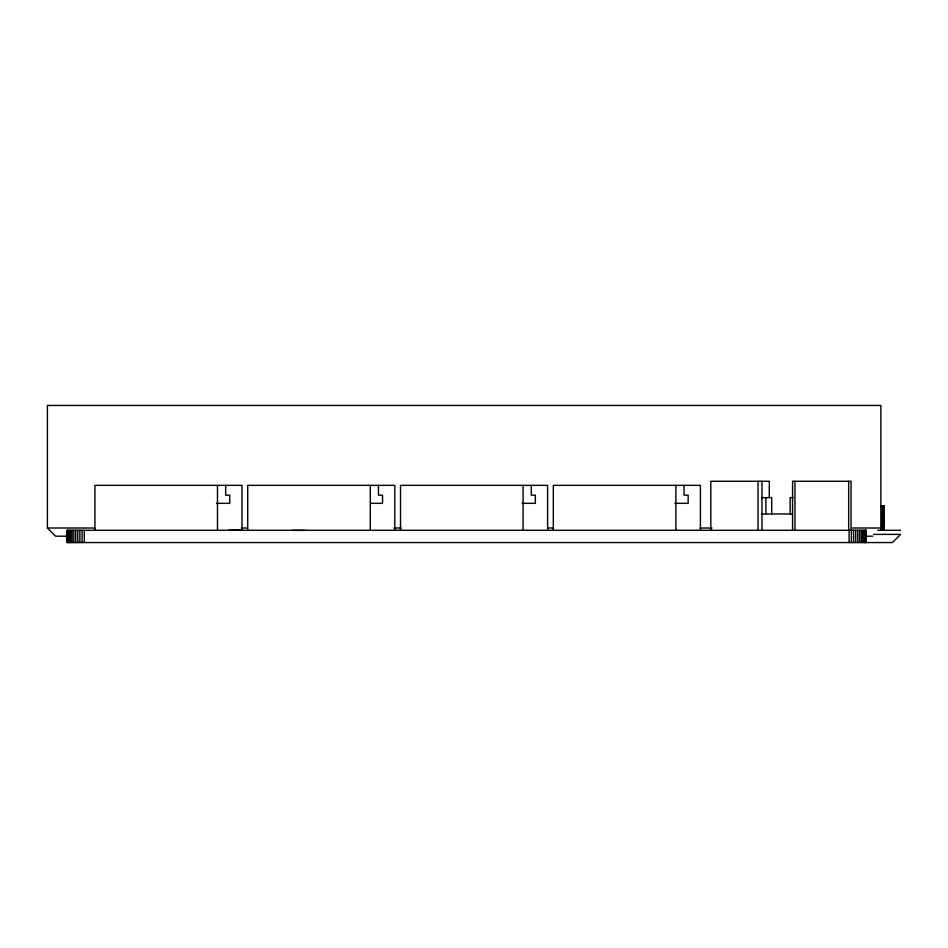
<?xml version="1.0" encoding="UTF-8"?>
<svg xmlns="http://www.w3.org/2000/svg" width="948" height="948" viewBox="0 0 948 948"><rect width="100%" height="100%" fill="white"/><g stroke="black" fill="none" stroke-linecap="round" stroke-linejoin="round"><path stroke-width="1.42" d="M67.284 542.552L67.284 530.299M67.723 542.552L67.723 530.299M68.446 542.552L68.446 530.299M69.441 542.552L69.441 530.299M70.685 542.552L70.685 530.299M72.166 542.552L72.166 530.299M73.849 542.552L73.849 530.299M75.722 542.552L75.722 530.299M77.736 542.552L77.736 530.299M79.857 542.552L79.857 530.299M82.061 542.552L82.061 530.299M84.301 542.552L84.301 530.299M94.918 530.299L94.918 485.352L242.001 485.352L242.001 530.299M217.483 530.299L217.483 485.352M225.66 485.352L225.66 495.164L229.748 495.164L229.748 503.329L216.452 503.329M247.724 530.299L247.724 485.352L394.806 485.352L394.806 530.299M370.289 530.299L370.289 485.352M378.465 485.352L378.465 495.164L382.542 495.164L382.542 503.329L370.727 503.329M400.518 530.299L400.518 485.352L547.6 485.352L547.6 530.299M523.095 530.299L523.095 485.352M531.259 485.352L531.259 495.164L535.347 495.164L535.347 503.329L522.111 503.329M553.324 530.299L553.324 485.352L700.406 485.352L700.406 530.299M675.888 530.299L675.888 485.352M684.065 485.352L684.065 495.164L688.153 495.164L688.153 503.329L674.858 503.329M849.124 542.552L849.124 530.299M851.363 542.552L851.363 530.299M853.567 542.552L853.567 530.299M855.689 542.552L855.689 530.299M857.703 542.552L857.703 530.299M859.563 542.552L859.563 530.299M861.258 542.552L861.258 530.299M862.739 542.552L862.739 530.299M863.984 542.552L863.984 530.299M864.979 542.552L864.979 530.299M865.702 542.552L865.702 530.299M866.282 542.552L866.128 530.299M761.552 497.617L771.708 497.617L771.708 513.958M793.061 497.617L790.158 497.617L790.158 513.958M880.858 505.782L884.259 505.782L884.259 530.299M761.967 513.958L792.564 513.958M880.858 530.299L880.858 405.448L47.4 405.448L47.4 528.012L94.883 528.012M241.396 528.012L247.321 528.012M393.835 528.012L401.229 528.012M547.743 528.012L553.668 528.012M700.181 528.012L712.019 528.012M852.442 528.012L880.858 528.012M229.203 530.098L242.25 530.098M866.282 530.299L67.142 530.299L67.142 542.552L892.424 542.552L900.6 534.388L873.582 534.388M877.73 530.299L900.6 530.299M292.328 530.37L305.375 530.37M67.841 536.189L55.577 536.189L47.4 528.012M865.5 536.189L872.693 536.189M884.081 505.782L884.081 530.299M883.666 505.782L883.666 530.299M882.979 505.782L882.979 530.299M882.043 505.782L882.043 530.299M851.043 530.299L851.043 481.276L792.564 481.276L792.564 530.299M848.661 481.276L848.661 530.299M794.969 481.276L794.969 530.299M769.302 497.617L769.302 481.276L710.822 481.276L710.822 530.299M765.889 497.617L765.889 513.958M761.967 481.276L761.967 530.299M758.045 481.276L758.045 530.299"/></g></svg>
